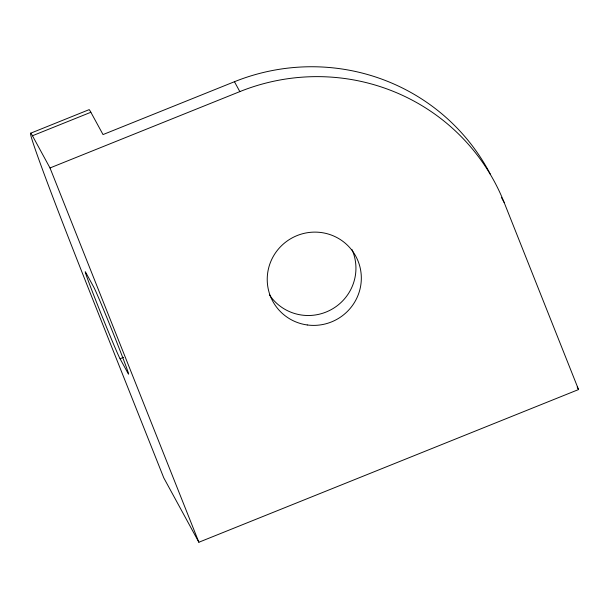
<?xml version="1.0" encoding="UTF-8"?>
<svg xmlns="http://www.w3.org/2000/svg" width="609" height="609" viewBox="0 0 609 609"><rect width="100%" height="100%" fill="white"/><g stroke="black" fill="none" stroke-linecap="round" stroke-linejoin="round"><path stroke-width="0.91" d="M30.8 133.158L89.196 109.62A204.654 4.332 68.1 0 1 90.863 112.269L103.028 134.574L234.45 81.72A204.662 201.358 -28.6 0 1 490.511 174.539M501.42 197.468L504.115 202.409L578.55 389.554L198.877 542.246L163.775 477.859L89.333 290.706A205.081 4.339 68.1 0 1 32.452 135.754L90.863 112.269M32.452 135.754L50.007 167.955L239.839 91.609A204.662 201.358 -28.6 0 1 504.115 202.409M120.064 358.747L128.149 373.576A47.228 0.997 68.1 0 0 115.01 337.805A47.228 0.997 68.1 0 0 93.794 287.197L85.709 272.368A47.228 0.997 68.1 0 0 98.841 308.146A47.228 0.997 68.1 0 0 120.064 358.747L123.551 357.346M577.195 387.073L578.55 389.554M234.45 81.72L239.839 91.609M50.007 167.955L198.877 542.246M351.972 249.538A47.228 46.467 -28.6 0 1 331.22 309.616A47.228 46.467 -28.6 0 1 269.406 294.779M307.248 324.962A47.228 46.467 -28.6 0 0 358.084 261.139A47.228 46.467 -28.6 0 0 277.498 250.162A47.228 46.467 -28.6 0 0 307.248 324.962"/></g></svg>
